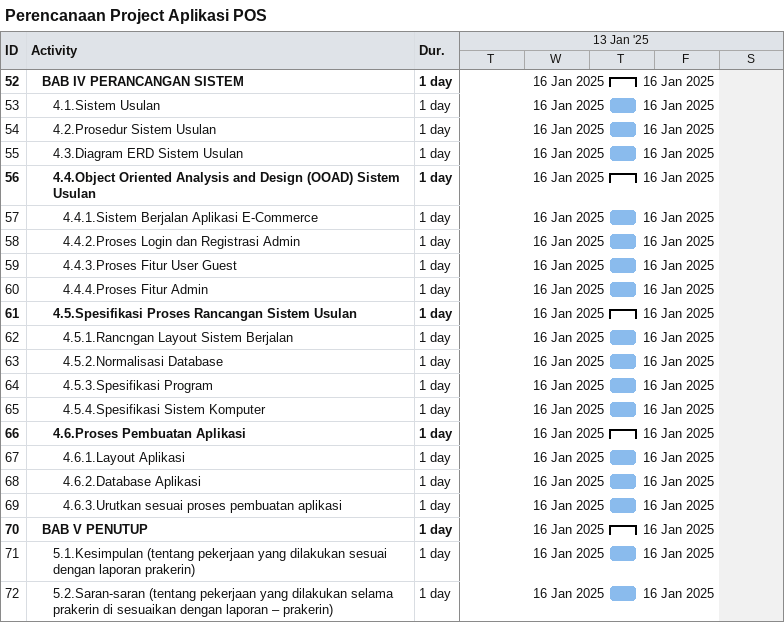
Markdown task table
Perencanaan Project Aplikasi POS

| ID | Level | Task | Duration | Start | Finish |
|---|---|---|---|---|---|
| 52 | 2 | **BAB IV PERANCANGAN SISTEM** | 1d | 2025-01-16 | 2025-01-16 |
| 53 | 3 | 4.1.Sistem Usulan | 1d | 2025-01-16 | 2025-01-16 |
| 54 | 3 | 4.2.Prosedur Sistem Usulan | 1d | 2025-01-16 | 2025-01-16 |
| 55 | 3 | 4.3.Diagram ERD Sistem Usulan | 1d | 2025-01-16 | 2025-01-16 |
| 56 | 3 | **4.4.Object Oriented Analysis and Design (OOAD) Sistem Usulan** | 1d | 2025-01-16 | 2025-01-16 |
| 57 | 4 | 4.4.1.Sistem Berjalan Aplikasi E-Commerce | 1d | 2025-01-16 | 2025-01-16 |
| 58 | 4 | 4.4.2.Proses Login dan Registrasi Admin | 1d | 2025-01-16 | 2025-01-16 |
| 59 | 4 | 4.4.3.Proses Fitur User Guest | 1d | 2025-01-16 | 2025-01-16 |
| 60 | 4 | 4.4.4.Proses Fitur Admin | 1d | 2025-01-16 | 2025-01-16 |
| 61 | 3 | **4.5.Spesifikasi Proses Rancangan Sistem Usulan** | 1d | 2025-01-16 | 2025-01-16 |
| 62 | 4 | 4.5.1.Rancngan Layout Sistem Berjalan | 1d | 2025-01-16 | 2025-01-16 |
| 63 | 4 | 4.5.2.Normalisasi Database | 1d | 2025-01-16 | 2025-01-16 |
| 64 | 4 | 4.5.3.Spesifikasi Program | 1d | 2025-01-16 | 2025-01-16 |
| 65 | 4 | 4.5.4.Spesifikasi Sistem Komputer | 1d | 2025-01-16 | 2025-01-16 |
| 66 | 3 | **4.6.Proses Pembuatan Aplikasi** | 1d | 2025-01-16 | 2025-01-16 |
| 67 | 4 | 4.6.1.Layout Aplikasi | 1d | 2025-01-16 | 2025-01-16 |
| 68 | 4 | 4.6.2.Database Aplikasi | 1d | 2025-01-16 | 2025-01-16 |
| 69 | 4 | 4.6.3.Urutkan sesuai proses pembuatan aplikasi | 1d | 2025-01-16 | 2025-01-16 |
| 70 | 2 | **BAB V PENUTUP** | 1d | 2025-01-16 | 2025-01-16 |
| 71 | 3 | 5.1.Kesimpulan (tentang pekerjaan yang dilakukan sesuai dengan laporan prakerin) | 1d | 2025-01-16 | 2025-01-16 |
| 72 | 3 | 5.2.Saran-saran (tentang pekerjaan yang dilakukan selama prakerin di sesuaikan dengan laporan – prakerin) | 1d | 2025-01-16 | 2025-01-16 |
